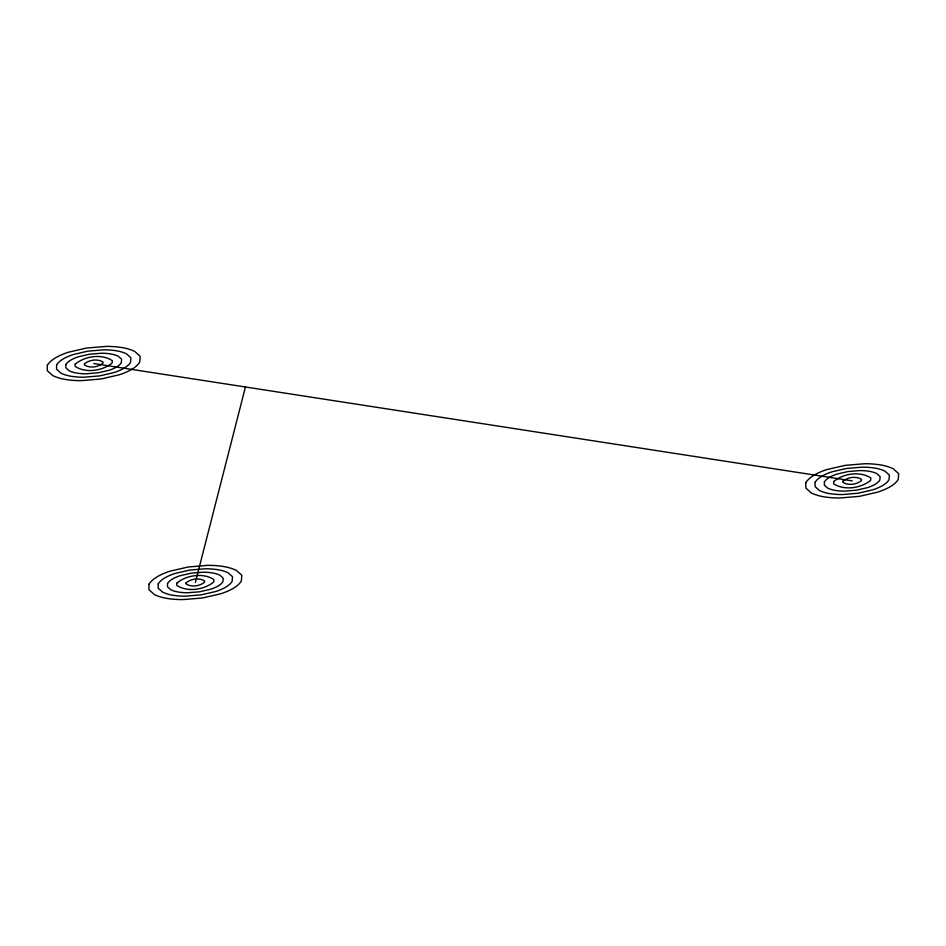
<?xml version="1.0" encoding="UTF-8"?>
<svg xmlns="http://www.w3.org/2000/svg" width="946" height="946" viewBox="0 0 946 946"><rect width="100%" height="100%" fill="white"/><g stroke="black" fill="none" stroke-linecap="round" stroke-linejoin="round"><path stroke-width="1.42" d="M195.373 582.476L245.44 386.985M93.749 363.524L852.251 480.864M47.312 365.274L47.3 370.702L52.822 375.645A35.085 20.256 0 0 0 65.984 379.547A54.951 31.726 0 0 0 81.699 380.623L100.938 379.003L118.995 374.853A54.951 31.726 0 0 0 131.671 369.389A35.085 20.256 0 0 0 139.689 362.212L140.197 356.335L134.675 351.392A35.085 20.256 0 0 0 121.514 347.489A54.951 31.726 0 0 0 105.798 346.425L86.559 348.033L68.502 352.196A54.951 31.726 0 0 0 55.826 357.659A37.261 21.51 0 0 0 47.312 365.274M56.594 364.92L56.594 369.271L61.005 373.221A28.073 16.2 0 0 0 71.541 376.342A43.965 25.376 0 0 0 84.111 377.194L99.496 375.905L113.946 372.582A43.965 25.376 0 0 0 124.092 368.219A28.073 16.2 0 0 0 130.501 362.472L130.903 357.777L126.492 353.816A28.073 16.2 0 0 0 115.956 350.694A43.965 25.376 0 0 0 103.386 349.843L88.002 351.132L73.552 354.454A43.965 25.376 0 0 0 63.406 358.83A29.799 17.205 0 0 0 56.594 364.92M65.889 364.577L65.877 367.828L69.188 370.797A21.049 12.156 0 0 0 77.087 373.138A32.968 19.038 0 0 0 86.512 373.776L98.065 372.807L108.896 370.312A32.968 19.038 0 0 0 116.5 367.036A21.049 12.156 0 0 0 121.313 362.732L121.62 359.208L118.309 356.24A21.049 12.156 0 0 0 110.41 353.899A32.968 19.038 0 0 0 100.986 353.26L89.432 354.23L78.601 356.725A32.968 19.038 0 0 0 70.997 360A22.349 12.901 0 0 0 65.889 364.577M75.172 364.222L75.172 366.398C85.696 373.469 102.57 370.95 112.125 362.992L112.326 360.651C101.73 353.544 84.714 356.074 75.172 364.222M84.466 363.867L84.454 364.955C89.716 368.502 98.159 367.237 102.937 363.264L103.043 362.082C97.745 358.534 89.231 359.799 84.466 363.867M148.924 584.238L148.924 589.665L154.446 594.608A35.085 20.256 0 0 0 167.608 598.511A54.951 31.726 0 0 0 183.311 599.575L202.55 597.967L220.619 593.804A54.951 31.726 0 0 0 233.295 588.341A35.085 20.256 0 0 0 241.313 581.163L241.821 575.298L236.299 570.355A35.085 20.256 0 0 0 223.138 566.453A54.951 31.726 0 0 0 207.422 565.377L188.183 566.997L170.126 571.148A54.951 31.726 0 0 0 157.438 576.611A37.261 21.51 0 0 0 148.924 584.238M158.219 583.883L158.207 588.223L162.629 592.184A28.073 16.2 0 0 0 173.153 595.306A43.965 25.376 0 0 0 185.723 596.157L201.12 594.868L215.57 591.546A43.965 25.376 0 0 0 225.704 587.17A28.073 16.2 0 0 0 232.125 581.435L232.527 576.729L228.104 572.779A28.073 16.2 0 0 0 217.58 569.658A43.965 25.376 0 0 0 205.01 568.806L189.626 570.095L175.176 573.418A43.965 25.376 0 0 0 165.03 577.781A29.799 17.205 0 0 0 158.219 583.883M167.501 583.528L167.501 586.792L170.812 589.76A21.049 12.156 0 0 0 178.711 592.101A32.968 19.038 0 0 0 188.136 592.74L199.677 591.77L210.52 589.275A32.968 19.038 0 0 0 218.124 586A21.049 12.156 0 0 0 222.937 581.695L223.232 578.172L219.921 575.203A21.049 12.156 0 0 0 212.022 572.862A32.968 19.038 0 0 0 202.598 572.224L191.057 573.193L180.225 575.688A32.968 19.038 0 0 0 172.61 578.964A22.349 12.901 0 0 0 167.501 583.528M176.796 583.185L176.784 585.349C187.308 592.433 204.182 589.914 213.749 581.956L213.95 579.602C203.355 572.507 186.338 575.038 176.796 583.185M186.078 582.831L186.078 583.919C191.34 587.454 199.772 586.201 204.561 582.216L204.655 581.045C199.358 577.486 190.856 578.763 186.078 582.831M805.815 482.614L805.803 488.041L811.325 492.984A35.085 20.256 0 0 0 824.486 496.887A54.951 31.726 0 0 0 840.202 497.963L859.441 496.343L877.498 492.192A54.951 31.726 0 0 0 890.174 486.729A35.085 20.256 0 0 0 898.192 479.551L898.7 473.674L893.178 468.731A35.085 20.256 0 0 0 880.017 464.829A54.951 31.726 0 0 0 864.301 463.765L845.062 465.373L827.005 469.535A54.951 31.726 0 0 0 814.329 474.998A37.261 21.51 0 0 0 805.815 482.614M815.097 482.259L815.097 486.611L819.508 490.56A28.073 16.2 0 0 0 830.044 493.682A43.965 25.376 0 0 0 842.614 494.533L857.998 493.244L872.449 489.922A43.965 25.376 0 0 0 882.594 485.558A28.073 16.2 0 0 0 889.004 479.811L889.406 475.117L884.995 471.155A28.073 16.2 0 0 0 874.459 468.034A43.965 25.376 0 0 0 861.889 467.182L846.504 468.471L832.054 471.794A43.965 25.376 0 0 0 821.908 476.169A29.799 17.205 0 0 0 815.097 482.259M824.392 481.916L824.38 485.168L827.691 488.136A21.049 12.156 0 0 0 835.59 490.477A32.968 19.038 0 0 0 845.015 491.116L856.568 490.146L867.399 487.651A32.968 19.038 0 0 0 875.003 484.376A21.049 12.156 0 0 0 879.815 480.071L880.123 476.548L876.812 473.579A21.049 12.156 0 0 0 868.913 471.238A32.968 19.038 0 0 0 859.488 470.6L847.935 471.569L837.104 474.064A32.968 19.038 0 0 0 829.5 477.34A22.349 12.901 0 0 0 824.392 481.916M833.674 481.561L833.674 483.737C844.199 490.808 861.073 488.29 870.627 480.332L870.828 477.99C860.233 470.883 843.217 473.414 833.674 481.561M842.969 481.207L842.957 482.294C848.219 485.842 856.662 484.577 861.439 480.603L861.546 479.421C856.248 475.873 847.734 477.139 842.969 481.207"/></g></svg>
